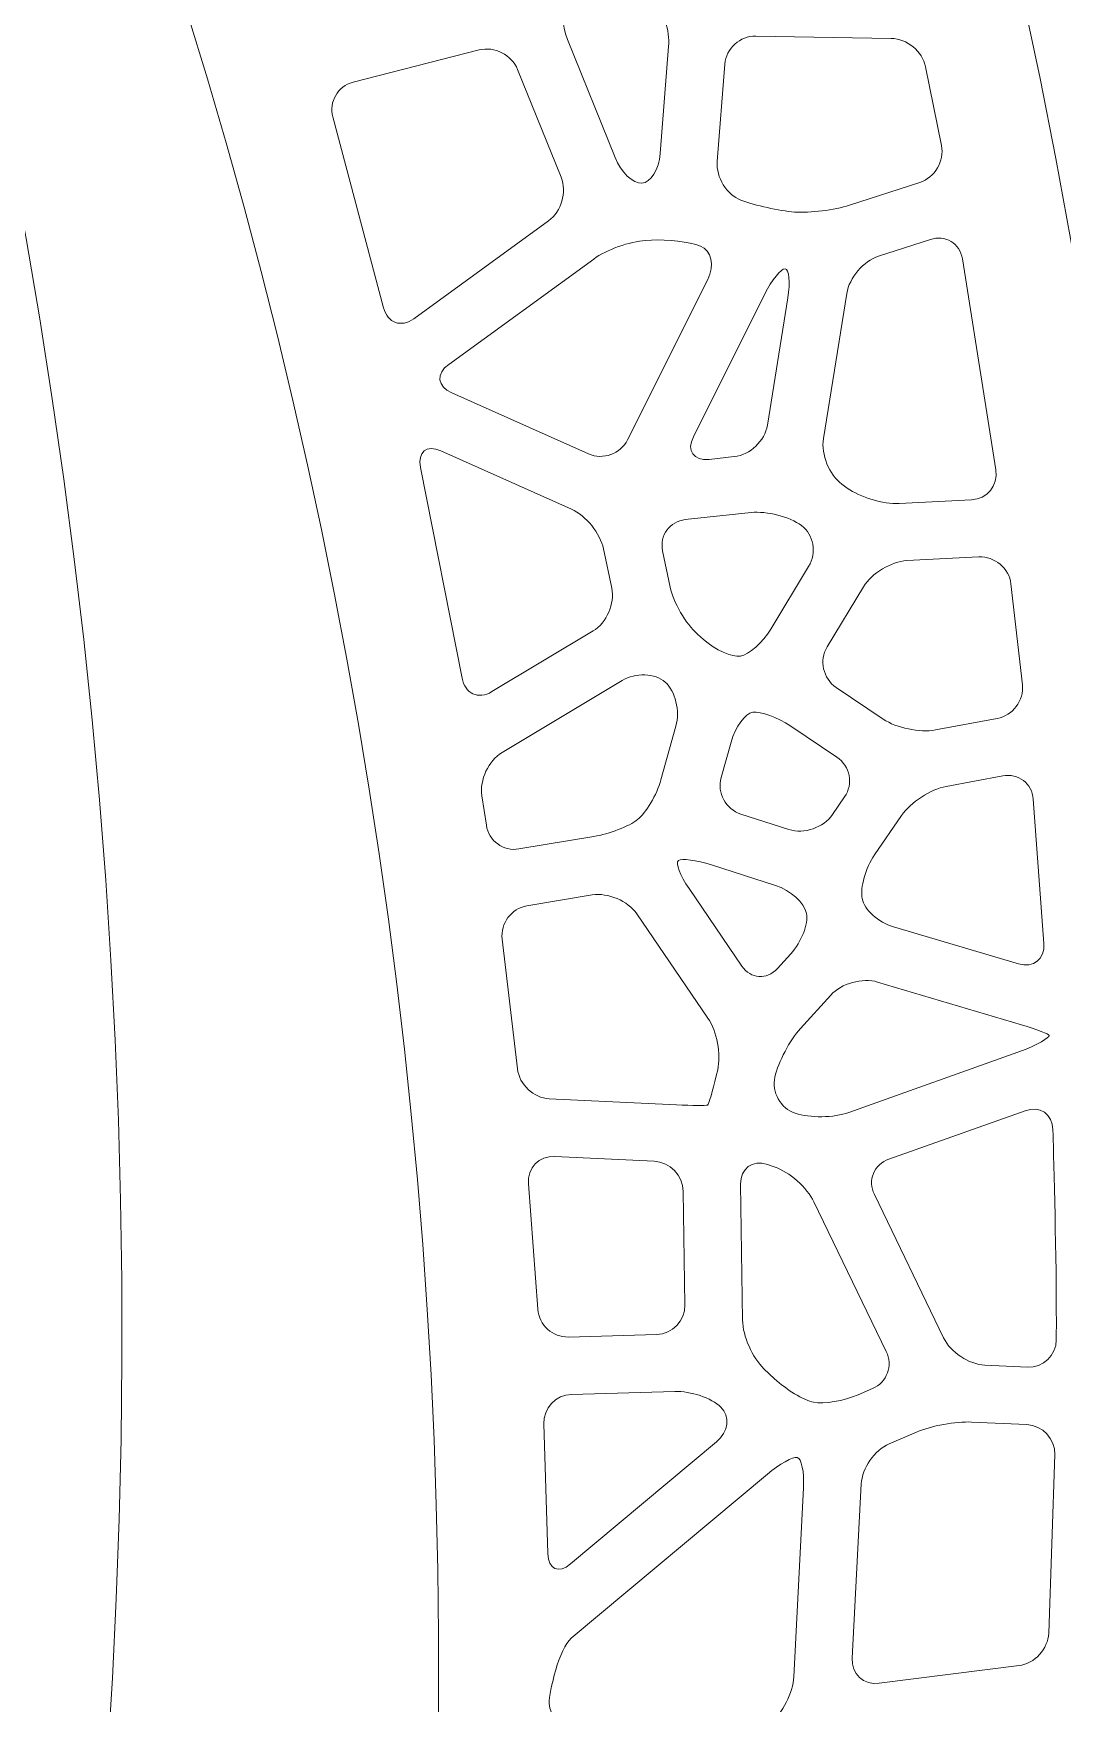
# Model space of a CAD drawing. Header units: inches. Extents: x 8 to 818, y -635 to -10.
# Drawn here: x 345.9 to 396.5, y -169.1 to -87 of the extents above; entities that cross this region are included whole.
import ezdxf

# ---------------------------------------------------------------- set-up
doc = ezdxf.new("R2010")
doc.units = ezdxf.units.IN
doc.header["$MEASUREMENT"] = 0
doc.layers.add('Calque 1', color=7, linetype='Continuous')

# ---------------------------------------------------------------- blocks, each defined once
blk = doc.blocks.new('block 5')
at = {"layer": 'Calque 1', "color": 179, "lineweight": 5, "true_color": 0x262425}
blk.add_open_spline([(550.889, -63.999), (550.889, -63.999), (561.842, -66.292), (561.842, -66.292), (562.383, -66.405), (562.729, -66.935), (562.616, -67.475), (562.616, -67.475), (562.411, -68.454), (562.411, -68.454), (562.298, -68.995), (561.768, -69.341), (561.228, -69.228), (561.228, -69.228), (552.23, -67.345), (552.23, -67.345), (604.222, -199.595), (546.038, -353.811), (414.189, -418.552), (414.189, -418.552), (419.09, -419.578), (419.09, -419.578), (419.631, -419.691), (419.977, -420.221), (419.864, -420.761), (419.864, -420.761), (419.659, -421.74), (419.659, -421.74), (419.546, -422.281), (419.016, -422.627), (418.476, -422.514), (418.476, -422.514), (409.743, -420.686), (409.743, -420.686), (406.948, -422), (404.124, -423.278), (401.265, -424.511), (397.328, -426.209), (395.389, -430.67), (396.874, -434.692), (396.874, -434.692), (396.929, -434.84), (396.929, -434.84), (398.464, -438.995), (403.078, -441.152), (407.231, -439.614), (573.997, -377.868), (652.863, -186.102), (579.311, -23.113), (574.795, -12.973), (561.902, -9.795), (551.349, -15.849), (551.349, -15.849), (551.349, -15.849), (551.349, -15.849), (540.775, -21.905), (536.399, -33.597), (540.846, -42.165), (544.544, -49.358), (547.885, -56.644), (550.889, -63.999)], degree=3, knots=[0, 0, 0, 0, 1, 1, 1, 2, 2, 2, 3, 3, 3, 4, 4, 4, 5, 5, 5, 6, 6, 6, 7, 7, 7, 8, 8, 8, 9, 9, 9, 10, 10, 10, 11, 11, 11, 12, 12, 12, 13, 13, 13, 14, 14, 14, 15, 15, 15, 16, 16, 16, 17, 17, 17, 18, 18, 18, 19, 19, 19, 20, 20, 20, 20], dxfattribs=at)
blk = doc.blocks.new('block 6')
at = {"layer": 'Calque 1', "color": 179, "lineweight": 5, "true_color": 0x262425}
blk.add_open_spline([(499.549, -63.999), (499.549, -63.999), (510.503, -66.292), (510.503, -66.292), (511.043, -66.405), (511.39, -66.935), (511.277, -67.475), (511.277, -67.475), (511.072, -68.454), (511.072, -68.454), (510.959, -68.995), (510.429, -69.341), (509.888, -69.228), (509.888, -69.228), (500.89, -67.345), (500.89, -67.345), (552.883, -199.595), (494.698, -353.811), (362.849, -418.552), (362.849, -418.552), (367.751, -419.578), (367.751, -419.578), (368.291, -419.691), (368.638, -420.221), (368.525, -420.761), (368.525, -420.761), (368.32, -421.74), (368.32, -421.74), (368.207, -422.281), (367.677, -422.627), (367.136, -422.514), (367.136, -422.514), (358.403, -420.686), (358.403, -420.686), (355.608, -422), (352.784, -423.278), (349.925, -424.511), (345.988, -426.209), (344.049, -430.67), (345.535, -434.692), (345.535, -434.692), (345.589, -434.84), (345.589, -434.84), (347.124, -438.995), (351.738, -441.152), (355.892, -439.614), (522.657, -377.868), (601.524, -186.102), (527.971, -23.113), (523.456, -12.973), (510.563, -9.795), (500.009, -15.849), (500.009, -15.849), (500.009, -15.849), (500.009, -15.849), (489.435, -21.905), (485.059, -33.597), (489.506, -42.165), (493.204, -49.358), (496.546, -56.644), (499.549, -63.999)], degree=3, knots=[0, 0, 0, 0, 1, 1, 1, 2, 2, 2, 3, 3, 3, 4, 4, 4, 5, 5, 5, 6, 6, 6, 7, 7, 7, 8, 8, 8, 9, 9, 9, 10, 10, 10, 11, 11, 11, 12, 12, 12, 13, 13, 13, 14, 14, 14, 15, 15, 15, 16, 16, 16, 17, 17, 17, 18, 18, 18, 19, 19, 19, 20, 20, 20, 20], dxfattribs=at)
blk = doc.blocks.new('block 7')
at = {"layer": 'Calque 1', "color": 179, "lineweight": 5, "true_color": 0x262425}
blk.add_open_spline([(448.21, -63.999), (448.21, -63.999), (459.163, -66.292), (459.163, -66.292), (459.704, -66.405), (460.05, -66.935), (459.937, -67.475), (459.937, -67.475), (459.732, -68.454), (459.732, -68.454), (459.619, -68.995), (459.089, -69.341), (458.548, -69.228), (458.548, -69.228), (449.551, -67.345), (449.551, -67.345), (501.543, -199.595), (443.358, -353.811), (311.51, -418.552), (311.51, -418.552), (316.411, -419.578), (316.411, -419.578), (316.952, -419.691), (317.298, -420.221), (317.185, -420.761), (317.185, -420.761), (316.98, -421.74), (316.98, -421.74), (316.867, -422.281), (316.337, -422.627), (315.796, -422.514), (315.796, -422.514), (307.064, -420.686), (307.064, -420.686), (304.268, -422), (301.445, -423.278), (298.585, -424.511), (294.649, -426.209), (292.71, -430.67), (294.195, -434.692), (294.195, -434.692), (294.25, -434.84), (294.25, -434.84), (295.784, -438.995), (300.398, -441.152), (304.552, -439.614), (471.317, -377.868), (550.184, -186.102), (476.631, -23.113), (472.116, -12.973), (459.223, -9.795), (448.669, -15.849), (448.669, -15.849), (448.669, -15.849), (448.669, -15.849), (438.096, -21.905), (433.719, -33.597), (438.167, -42.165), (441.864, -49.358), (445.206, -56.644), (448.21, -63.999)], degree=3, knots=[0, 0, 0, 0, 1, 1, 1, 2, 2, 2, 3, 3, 3, 4, 4, 4, 5, 5, 5, 6, 6, 6, 7, 7, 7, 8, 8, 8, 9, 9, 9, 10, 10, 10, 11, 11, 11, 12, 12, 12, 13, 13, 13, 14, 14, 14, 15, 15, 15, 16, 16, 16, 17, 17, 17, 18, 18, 18, 19, 19, 19, 20, 20, 20, 20], dxfattribs=at)
blk = doc.blocks.new('block 8')
at = {"layer": 'Calque 1', "color": 179, "lineweight": 5, "true_color": 0x262425}
blk.add_open_spline([(396.87, -63.999), (396.87, -63.999), (407.823, -66.292), (407.823, -66.292), (408.364, -66.405), (408.71, -66.935), (408.597, -67.475), (408.597, -67.475), (408.392, -68.454), (408.392, -68.454), (408.279, -68.995), (407.749, -69.341), (407.209, -69.228), (407.209, -69.228), (398.211, -67.345), (398.211, -67.345), (450.203, -199.595), (392.019, -353.811), (260.17, -418.552), (260.17, -418.552), (265.071, -419.578), (265.071, -419.578), (265.612, -419.691), (265.958, -420.221), (265.845, -420.761), (265.845, -420.761), (265.64, -421.74), (265.64, -421.74), (265.527, -422.281), (264.997, -422.627), (264.457, -422.514), (264.457, -422.514), (255.724, -420.686), (255.724, -420.686), (252.928, -422), (250.105, -423.278), (247.246, -424.511), (243.309, -426.209), (241.37, -430.67), (242.855, -434.692), (242.855, -434.692), (242.91, -434.84), (242.91, -434.84), (244.445, -438.995), (249.059, -441.152), (253.212, -439.614), (419.978, -377.868), (498.844, -186.102), (425.292, -23.113), (420.776, -12.973), (407.883, -9.795), (397.33, -15.849), (397.33, -15.849), (397.33, -15.849), (397.33, -15.849), (386.756, -21.905), (382.38, -33.597), (386.827, -42.165), (390.525, -49.358), (393.866, -56.644), (396.87, -63.999)], degree=3, knots=[0, 0, 0, 0, 1, 1, 1, 2, 2, 2, 3, 3, 3, 4, 4, 4, 5, 5, 5, 6, 6, 6, 7, 7, 7, 8, 8, 8, 9, 9, 9, 10, 10, 10, 11, 11, 11, 12, 12, 12, 13, 13, 13, 14, 14, 14, 15, 15, 15, 16, 16, 16, 17, 17, 17, 18, 18, 18, 19, 19, 19, 20, 20, 20, 20], dxfattribs=at)
blk = doc.blocks.new('block 9')
at = {"layer": 'Calque 1', "color": 179, "lineweight": 5, "true_color": 0x262425}
for points, knots in [([(345.53, -63.999), (345.53, -63.999), (356.484, -66.292), (356.484, -66.292), (357.024, -66.405), (357.371, -66.935), (357.258, -67.475), (357.258, -67.475), (357.053, -68.454), (357.053, -68.454), (356.94, -68.995), (356.41, -69.341), (355.869, -69.228), (355.869, -69.228), (346.871, -67.345), (346.871, -67.345), (398.864, -199.595), (340.679, -353.811), (208.83, -418.552), (208.83, -418.552), (213.732, -419.578), (213.732, -419.578), (214.272, -419.691), (214.619, -420.221), (214.506, -420.761), (214.506, -420.761), (214.301, -421.74), (214.301, -421.74), (214.188, -422.281), (213.658, -422.627), (213.117, -422.514), (213.117, -422.514), (204.384, -420.686), (204.384, -420.686), (201.589, -422), (198.765, -423.278), (195.906, -424.511), (191.969, -426.209), (190.03, -430.67), (191.516, -434.692), (191.516, -434.692), (191.57, -434.84), (191.57, -434.84), (193.105, -438.995), (197.719, -441.152), (201.873, -439.614), (368.638, -377.868), (447.505, -186.102), (373.952, -23.113), (369.437, -12.973), (356.544, -9.795), (345.99, -15.849), (345.99, -15.849), (345.99, -15.849), (345.99, -15.849), (335.416, -21.905), (331.04, -33.597), (335.487, -42.165), (339.185, -49.358), (342.527, -56.644), (345.53, -63.999)], [0, 0, 0, 0, 1, 1, 1, 2, 2, 2, 3, 3, 3, 4, 4, 4, 5, 5, 5, 6, 6, 6, 7, 7, 7, 8, 8, 8, 9, 9, 9, 10, 10, 10, 11, 11, 11, 12, 12, 12, 13, 13, 13, 14, 14, 14, 15, 15, 15, 16, 16, 16, 17, 17, 17, 18, 18, 18, 19, 19, 19, 20, 20, 20, 20]), ([(374.125, -84.639), (374.901, -84.647), (375.91, -85.008), (376.367, -85.44), (376.824, -85.872), (377.149, -86.859), (377.088, -87.632), (377.088, -87.632), (376.675, -92.901), (376.675, -92.901), (376.614, -93.675), (376.208, -94.329), (375.772, -94.354), (375.336, -94.38), (374.742, -93.812), (374.452, -93.092), (374.452, -93.092), (372.112, -87.289), (372.112, -87.289), (371.822, -86.569), (371.807, -85.675), (372.078, -85.301), (372.349, -84.928), (373.206, -84.629), (373.982, -84.637), (373.982, -84.637), (374.125, -84.639), (374.125, -84.639)], [0, 0, 0, 0, 1, 1, 1, 2, 2, 2, 3, 3, 3, 4, 4, 4, 5, 5, 5, 6, 6, 6, 7, 7, 7, 8, 8, 8, 9, 9, 9, 9]), ([(371.802, -94.065), (372.092, -94.785), (371.816, -95.747), (371.188, -96.203), (371.188, -96.203), (364.566, -101.013), (364.566, -101.013), (363.938, -101.469), (363.268, -101.227), (363.077, -100.474), (363.077, -100.474), (360.586, -91.1), (360.586, -91.1), (360.379, -90.352), (360.824, -89.583), (361.576, -89.391), (361.576, -89.391), (367.77, -87.806), (367.77, -87.806), (368.522, -87.614), (369.374, -88.045), (369.665, -88.765), (369.665, -88.765), (371.802, -94.065), (371.802, -94.065)], [0, 0, 0, 0, 1, 1, 1, 2, 2, 2, 3, 3, 3, 4, 4, 4, 5, 5, 5, 6, 6, 6, 7, 7, 7, 8, 8, 8, 8]), ([(388.023, -87.234), (388.799, -87.247), (389.563, -87.879), (389.721, -88.639), (389.721, -88.639), (390.501, -92.501), (390.501, -92.501), (390.651, -93.262), (390.169, -94.081), (389.431, -94.32), (389.431, -94.32), (385.981, -95.438), (385.981, -95.438), (385.243, -95.677), (384.025, -95.827), (383.276, -95.77), (382.527, -95.714), (381.34, -95.45), (380.639, -95.184), (379.938, -94.918), (379.414, -94.068), (379.475, -93.294), (379.475, -93.294), (379.851, -88.504), (379.851, -88.504), (379.911, -87.73), (380.596, -87.108), (381.372, -87.121), (381.372, -87.121), (388.023, -87.234), (388.023, -87.234)], [0, 0, 0, 0, 1, 1, 1, 2, 2, 2, 3, 3, 3, 4, 4, 4, 5, 5, 5, 6, 6, 6, 7, 7, 7, 8, 8, 8, 9, 9, 9, 10, 10, 10, 10]), ([(378.65, -97.448), (379.197, -97.656), (379.36, -98.393), (379.013, -99.087), (379.013, -99.087), (375.072, -106.97), (375.072, -106.97), (374.725, -107.664), (373.861, -107.974), (373.152, -107.658), (373.152, -107.658), (366.424, -104.661), (366.424, -104.661), (365.715, -104.345), (365.649, -103.714), (366.277, -103.258), (366.277, -103.258), (373.403, -98.082), (373.403, -98.082), (374.031, -97.626), (375.179, -97.216), (375.954, -97.171), (375.954, -97.171), (376.248, -97.153), (376.248, -97.153), (377.022, -97.108), (378.104, -97.241), (378.65, -97.448)], [0, 0, 0, 0, 1, 1, 1, 2, 2, 2, 3, 3, 3, 4, 4, 4, 5, 5, 5, 6, 6, 6, 7, 7, 7, 8, 8, 8, 9, 9, 9, 9]), ([(389.951, -97.118), (390.689, -96.879), (391.4, -97.31), (391.53, -98.075), (391.53, -98.075), (393.173, -108.449), (393.173, -108.449), (393.286, -109.217), (392.745, -109.878), (391.97, -109.918), (391.97, -109.918), (388.412, -110.101), (388.412, -110.101), (387.637, -110.141), (386.492, -109.797), (385.868, -109.336), (385.868, -109.336), (385.605, -109.142), (385.605, -109.142), (384.981, -108.681), (384.571, -107.677), (384.694, -106.91), (384.694, -106.91), (385.842, -99.77), (385.842, -99.77), (385.965, -99.004), (386.67, -98.181), (387.408, -97.942), (387.408, -97.942), (389.951, -97.118), (389.951, -97.118)], [0, 0, 0, 0, 1, 1, 1, 2, 2, 2, 3, 3, 3, 4, 4, 4, 5, 5, 5, 6, 6, 6, 7, 7, 7, 8, 8, 8, 9, 9, 9, 10, 10, 10, 10]), ([(382.808, -98.565), (383.008, -98.58), (383.072, -99.22), (382.949, -99.986), (382.949, -99.986), (381.942, -106.248), (381.942, -106.248), (381.819, -107.014), (381.087, -107.709), (380.315, -107.793), (380.315, -107.793), (379.076, -107.927), (379.076, -107.927), (378.304, -108.01), (377.957, -107.51), (378.304, -106.816), (378.304, -106.816), (381.812, -99.8), (381.812, -99.8), (382.159, -99.106), (382.607, -98.55), (382.808, -98.565)], [0, 0, 0, 0, 1, 1, 1, 2, 2, 2, 3, 3, 3, 4, 4, 4, 5, 5, 5, 6, 6, 6, 7, 7, 7, 7]), ([(372.312, -110.374), (373.021, -110.69), (373.731, -111.57), (373.89, -112.329), (373.89, -112.329), (374.292, -114.257), (374.292, -114.257), (374.451, -115.016), (374.036, -115.965), (373.37, -116.364), (373.37, -116.364), (368.401, -119.346), (368.401, -119.346), (367.735, -119.745), (367.076, -119.447), (366.935, -118.684), (366.935, -118.684), (364.895, -108.322), (364.895, -108.322), (364.736, -107.562), (365.186, -107.199), (365.895, -107.515), (365.895, -107.515), (372.312, -110.374), (372.312, -110.374)], [0, 0, 0, 0, 1, 1, 1, 2, 2, 2, 3, 3, 3, 4, 4, 4, 5, 5, 5, 6, 6, 6, 7, 7, 7, 8, 8, 8, 8]), ([(383.622, -111.185), (384.214, -111.623), (384.37, -112.524), (383.969, -113.188), (383.969, -113.188), (382.107, -116.272), (382.107, -116.272), (381.706, -116.937), (381.037, -117.533), (380.62, -117.598), (380.204, -117.663), (379.387, -117.295), (378.806, -116.781), (378.806, -116.781), (378.51, -116.52), (378.51, -116.52), (377.928, -116.006), (377.323, -114.963), (377.164, -114.204), (377.164, -114.204), (376.793, -112.425), (376.793, -112.425), (376.634, -111.665), (377.136, -110.975), (377.907, -110.892), (377.907, -110.892), (381.142, -110.542), (381.142, -110.542), (381.914, -110.458), (383.03, -110.748), (383.622, -111.185)], [0, 0, 0, 0, 1, 1, 1, 2, 2, 2, 3, 3, 3, 4, 4, 4, 5, 5, 5, 6, 6, 6, 7, 7, 7, 8, 8, 8, 9, 9, 9, 10, 10, 10, 10]), ([(392.338, -112.725), (393.113, -112.685), (393.823, -113.283), (393.915, -114.053), (393.915, -114.053), (394.478, -119.004), (394.478, -119.004), (394.561, -119.776), (394.004, -120.523), (393.241, -120.665), (393.241, -120.665), (390.197, -121.23), (390.197, -121.23), (389.434, -121.371), (388.283, -121.133), (387.639, -120.7), (387.639, -120.7), (385.319, -119.14), (385.319, -119.14), (384.675, -118.707), (384.476, -117.809), (384.877, -117.144), (384.877, -117.144), (386.663, -114.188), (386.663, -114.188), (387.064, -113.523), (388.026, -112.947), (388.801, -112.907), (388.801, -112.907), (392.338, -112.725), (392.338, -112.725)], [0, 0, 0, 0, 1, 1, 1, 2, 2, 2, 3, 3, 3, 4, 4, 4, 5, 5, 5, 6, 6, 6, 7, 7, 7, 8, 8, 8, 9, 9, 9, 10, 10, 10, 10]), ([(376.917, -118.879), (377.418, -119.321), (377.656, -120.295), (377.447, -121.042), (377.447, -121.042), (376.71, -123.675), (376.71, -123.675), (376.501, -124.422), (375.985, -125.304), (375.563, -125.634), (375.142, -125.965), (374.171, -126.339), (373.405, -126.467), (373.405, -126.467), (369.729, -127.079), (369.729, -127.079), (368.964, -127.207), (368.244, -126.683), (368.13, -125.915), (368.13, -125.915), (367.907, -124.459), (367.907, -124.459), (367.787, -123.692), (368.233, -122.738), (368.899, -122.339), (368.899, -122.339), (374.797, -118.8), (374.797, -118.8), (375.462, -118.4), (376.416, -118.436), (376.917, -118.879)], [0, 0, 0, 0, 1, 1, 1, 2, 2, 2, 3, 3, 3, 4, 4, 4, 5, 5, 5, 6, 6, 6, 7, 7, 7, 8, 8, 8, 9, 9, 9, 10, 10, 10, 10]), ([(385.362, -122.569), (386.006, -123.003), (386.174, -123.881), (385.736, -124.521), (385.736, -124.521), (385.143, -125.388), (385.143, -125.388), (384.705, -126.028), (383.741, -126.359), (383.002, -126.122), (383.002, -126.122), (380.633, -125.362), (380.633, -125.362), (379.894, -125.124), (379.46, -124.319), (379.669, -123.572), (379.669, -123.572), (380.158, -121.826), (380.158, -121.826), (380.368, -121.078), (380.849, -120.419), (381.228, -120.36), (381.606, -120.301), (382.443, -120.607), (383.087, -121.04), (383.087, -121.04), (385.362, -122.569), (385.362, -122.569)], [0, 0, 0, 0, 1, 1, 1, 2, 2, 2, 3, 3, 3, 4, 4, 4, 5, 5, 5, 6, 6, 6, 7, 7, 7, 8, 8, 8, 9, 9, 9, 9]), ([(393.51, -123.485), (394.273, -123.344), (394.949, -123.861), (395.013, -124.634), (395.013, -124.634), (395.536, -131.721), (395.536, -131.721), (395.587, -132.496), (395.02, -132.949), (394.276, -132.728), (394.276, -132.728), (388.138, -130.906), (388.138, -130.906), (387.394, -130.685), (386.702, -130.06), (386.599, -129.518), (386.496, -128.975), (386.771, -128.007), (387.209, -127.366), (387.209, -127.366), (388.538, -125.425), (388.538, -125.425), (388.976, -124.784), (389.959, -124.144), (390.722, -124.003), (390.722, -124.003), (393.51, -123.485), (393.51, -123.485)], [0, 0, 0, 0, 1, 1, 1, 2, 2, 2, 3, 3, 3, 4, 4, 4, 5, 5, 5, 6, 6, 6, 7, 7, 7, 8, 8, 8, 9, 9, 9, 9]), ([(382.343, -128.874), (383.082, -129.111), (383.766, -129.727), (383.864, -130.244), (383.962, -130.76), (383.615, -131.653), (383.093, -132.227), (383.093, -132.227), (382.433, -132.953), (382.433, -132.953), (381.911, -133.527), (381.126, -133.472), (380.688, -132.831), (380.688, -132.831), (378.091, -129.028), (378.091, -129.028), (377.653, -128.387), (377.419, -127.766), (377.57, -127.647), (377.721, -127.528), (378.45, -127.625), (379.189, -127.862), (379.189, -127.862), (382.343, -128.874), (382.343, -128.874)], [0, 0, 0, 0, 1, 1, 1, 2, 2, 2, 3, 3, 3, 4, 4, 4, 5, 5, 5, 6, 6, 6, 7, 7, 7, 8, 8, 8, 8]), ([(379.017, -135.389), (379.455, -136.03), (379.671, -137.173), (379.498, -137.93), (379.498, -137.93), (379.429, -138.228), (379.429, -138.228), (379.256, -138.985), (379.061, -139.631), (378.996, -139.663), (378.93, -139.696), (378.243, -139.692), (377.467, -139.655), (377.467, -139.655), (371.22, -139.355), (371.22, -139.355), (370.444, -139.318), (369.741, -138.656), (369.657, -137.885), (369.657, -137.885), (368.905, -131.507), (368.905, -131.507), (368.808, -130.737), (369.354, -130.003), (370.12, -129.875), (370.12, -129.875), (373.335, -129.339), (373.335, -129.339), (374.101, -129.212), (375.085, -129.632), (375.523, -130.273), (375.523, -130.273), (379.017, -135.389), (379.017, -135.389)], [0, 0, 0, 0, 1, 1, 1, 2, 2, 2, 3, 3, 3, 4, 4, 4, 5, 5, 5, 6, 6, 6, 7, 7, 7, 8, 8, 8, 9, 9, 9, 10, 10, 10, 11, 11, 11, 11]), ([(394.436, -135.719), (395.18, -135.94), (395.791, -136.181), (395.795, -136.253), (395.799, -136.326), (395.21, -136.731), (394.479, -136.992), (394.479, -136.992), (385.943, -140.032), (385.943, -140.032), (385.212, -140.292), (384.026, -140.309), (383.308, -140.07), (382.59, -139.83), (382.141, -139.029), (382.311, -138.289), (382.48, -137.549), (383.046, -136.474), (383.568, -135.899), (383.568, -135.899), (385.058, -134.261), (385.058, -134.261), (385.58, -133.687), (386.616, -133.398), (387.36, -133.619), (387.36, -133.619), (394.436, -135.719), (394.436, -135.719)], [0, 0, 0, 0, 1, 1, 1, 2, 2, 2, 3, 3, 3, 4, 4, 4, 5, 5, 5, 6, 6, 6, 7, 7, 7, 8, 8, 8, 9, 9, 9, 9]), ([(394.604, -139.943), (395.335, -139.683), (395.952, -140.104), (395.974, -140.88), (395.974, -140.88), (396.122, -145.913), (396.14, -149.068), (396.147, -150.167), (396.142, -151.201), (396.142, -151.201), (396.139, -151.977), (395.501, -152.583), (394.726, -152.547), (394.726, -152.547), (392.627, -152.45), (392.627, -152.45), (391.852, -152.415), (390.941, -151.814), (390.603, -151.115), (390.603, -151.115), (387.198, -144.07), (387.198, -144.07), (386.86, -143.371), (387.182, -142.586), (387.913, -142.326), (387.913, -142.326), (394.604, -139.943), (394.604, -139.943)], [0, 0, 0, 0, 1, 1, 1, 2, 2, 2, 3, 3, 3, 4, 4, 4, 5, 5, 5, 6, 6, 6, 7, 7, 7, 8, 8, 8, 9, 9, 9, 9]), ([(376.377, -142.428), (377.152, -142.465), (377.796, -143.131), (377.807, -143.907), (377.807, -143.907), (377.889, -149.491), (377.889, -149.491), (377.9, -150.267), (377.275, -150.92), (376.499, -150.943), (376.499, -150.943), (372.163, -151.068), (372.163, -151.068), (371.387, -151.091), (370.71, -150.476), (370.658, -149.701), (370.658, -149.701), (370.198, -143.532), (370.198, -143.532), (370.134, -142.759), (370.716, -142.156), (371.492, -142.194), (371.492, -142.194), (376.377, -142.428), (376.377, -142.428)], [0, 0, 0, 0, 1, 1, 1, 2, 2, 2, 3, 3, 3, 4, 4, 4, 5, 5, 5, 6, 6, 6, 7, 7, 7, 8, 8, 8, 8]), ([(382.279, -142.702), (383.015, -142.947), (383.894, -143.72), (384.232, -144.418), (384.232, -144.418), (387.787, -151.773), (387.787, -151.773), (388.124, -152.472), (387.817, -153.295), (387.105, -153.602), (387.105, -153.602), (386.409, -153.902), (386.409, -153.902), (385.696, -154.209), (384.709, -154.376), (384.216, -154.272), (383.723, -154.168), (382.858, -153.648), (382.293, -153.116), (382.293, -153.116), (381.77, -152.623), (381.77, -152.623), (381.205, -152.09), (380.734, -151.02), (380.723, -150.244), (380.723, -150.244), (380.624, -143.554), (380.624, -143.554), (380.613, -142.778), (381.206, -142.344), (381.942, -142.589), (381.942, -142.589), (382.279, -142.702), (382.279, -142.702)], [0, 0, 0, 0, 1, 1, 1, 2, 2, 2, 3, 3, 3, 4, 4, 4, 5, 5, 5, 6, 6, 6, 7, 7, 7, 8, 8, 8, 9, 9, 9, 10, 10, 10, 11, 11, 11, 11]), ([(379.658, -154.509), (380.13, -154.955), (380.03, -155.727), (379.435, -156.225), (379.435, -156.225), (372.271, -162.219), (372.271, -162.219), (371.676, -162.717), (371.174, -162.49), (371.156, -161.714), (371.156, -161.714), (370.957, -155.338), (370.957, -155.338), (370.927, -154.563), (371.537, -153.91), (372.312, -153.887), (372.312, -153.887), (377.388, -153.74), (377.388, -153.74), (378.164, -153.718), (379.185, -154.064), (379.658, -154.509)], [0, 0, 0, 0, 1, 1, 1, 2, 2, 2, 3, 3, 3, 4, 4, 4, 5, 5, 5, 6, 6, 6, 7, 7, 7, 7]), ([(394.695, -155.371), (395.47, -155.406), (396.089, -156.07), (396.07, -156.846), (396.07, -156.846), (395.77, -165.627), (395.77, -165.627), (395.736, -166.402), (395.078, -167.117), (394.309, -167.215), (394.309, -167.215), (387.441, -168.089), (387.441, -168.089), (386.671, -168.187), (386.074, -167.633), (386.113, -166.858), (386.113, -166.858), (386.553, -158.291), (386.553, -158.291), (386.592, -157.516), (387.208, -156.631), (387.921, -156.324), (387.921, -156.324), (389.277, -155.739), (389.277, -155.739), (389.989, -155.432), (391.207, -155.21), (391.982, -155.246), (391.982, -155.246), (394.695, -155.371), (394.695, -155.371)], [0, 0, 0, 0, 1, 1, 1, 2, 2, 2, 3, 3, 3, 4, 4, 4, 5, 5, 5, 6, 6, 6, 7, 7, 7, 8, 8, 8, 9, 9, 9, 10, 10, 10, 10]), ([(383.405, -156.985), (383.617, -157.03), (383.757, -157.7), (383.717, -158.475), (383.717, -158.475), (383.241, -167.769), (383.241, -167.769), (383.201, -168.544), (382.674, -169.577), (382.07, -170.064), (382.07, -170.064), (381.183, -170.781), (381.183, -170.781), (380.579, -171.268), (379.458, -171.563), (378.692, -171.436), (378.692, -171.436), (372.6, -170.426), (372.6, -170.426), (371.835, -170.299), (371.212, -169.693), (371.216, -169.078), (371.22, -168.464), (371.707, -166.371), (372.302, -165.873), (372.302, -165.873), (381.939, -157.81), (381.939, -157.81), (382.534, -157.312), (383.194, -156.941), (383.405, -156.985)], [0, 0, 0, 0, 1, 1, 1, 2, 2, 2, 3, 3, 3, 4, 4, 4, 5, 5, 5, 6, 6, 6, 7, 7, 7, 8, 8, 8, 9, 9, 9, 10, 10, 10, 10])]:
    blk.add_open_spline(points, degree=3, knots=knots, dxfattribs=at)
blk = doc.blocks.new('block 10')
at = {"layer": 'Calque 1', "color": 179, "lineweight": 5, "true_color": 0x262425}
blk.add_open_spline([(294.191, -63.999), (294.191, -63.999), (305.144, -66.292), (305.144, -66.292), (305.685, -66.405), (306.031, -66.935), (305.918, -67.475), (305.918, -67.475), (305.713, -68.454), (305.713, -68.454), (305.6, -68.995), (305.07, -69.341), (304.529, -69.228), (304.529, -69.228), (295.531, -67.345), (295.531, -67.345), (347.524, -199.595), (289.339, -353.811), (157.491, -418.552), (157.491, -418.552), (162.392, -419.578), (162.392, -419.578), (162.933, -419.691), (163.279, -420.221), (163.166, -420.761), (163.166, -420.761), (162.961, -421.74), (162.961, -421.74), (162.848, -422.281), (162.318, -422.627), (161.777, -422.514), (161.777, -422.514), (153.044, -420.686), (153.044, -420.686), (150.249, -422), (147.426, -423.278), (144.566, -424.511), (140.63, -426.209), (138.691, -430.67), (140.176, -434.692), (140.176, -434.692), (140.231, -434.84), (140.231, -434.84), (141.765, -438.995), (146.379, -441.152), (150.533, -439.614), (317.298, -377.868), (396.165, -186.102), (322.612, -23.113), (318.097, -12.973), (305.204, -9.795), (294.65, -15.849), (294.65, -15.849), (294.65, -15.849), (294.65, -15.849), (284.077, -21.905), (279.7, -33.597), (284.148, -42.165), (287.845, -49.358), (291.187, -56.644), (294.191, -63.999)], degree=3, knots=[0, 0, 0, 0, 1, 1, 1, 2, 2, 2, 3, 3, 3, 4, 4, 4, 5, 5, 5, 6, 6, 6, 7, 7, 7, 8, 8, 8, 9, 9, 9, 10, 10, 10, 11, 11, 11, 12, 12, 12, 13, 13, 13, 14, 14, 14, 15, 15, 15, 16, 16, 16, 17, 17, 17, 18, 18, 18, 19, 19, 19, 20, 20, 20, 20], dxfattribs=at)

msp = doc.modelspace()

# ---------------------------------------------------------------- block references
at = {"layer": 'Calque 1'}
for name in ['block 10', 'block 9', 'block 8', 'block 7', 'block 6', 'block 5']:
    msp.add_blockref(name, (0, 0), dxfattribs=at)

doc.saveas('drawing.dxf')
